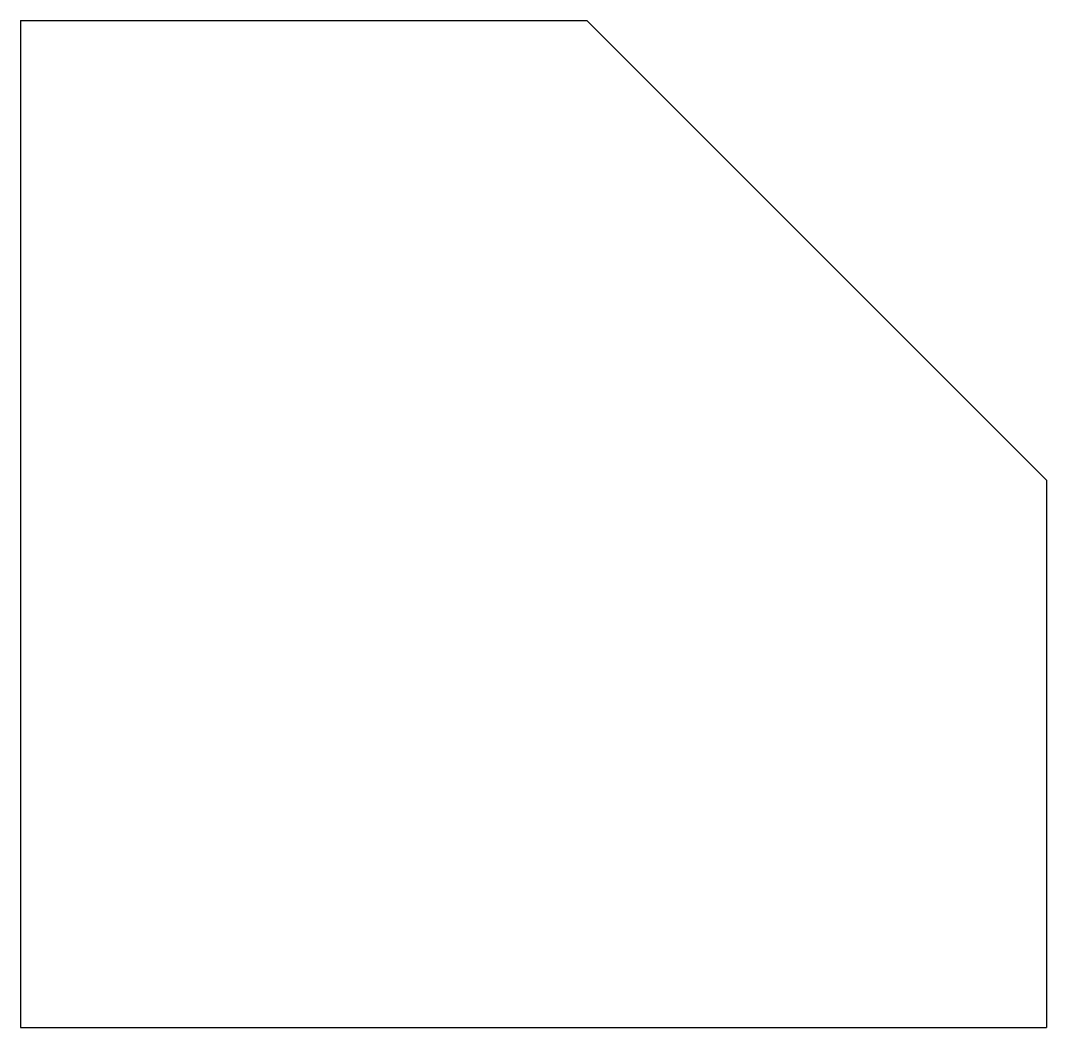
# Model space of a CAD drawing. Header units: millimetres. Extents: x -133 to 167, y -90 to 204.
import ezdxf

# ---------------------------------------------------------------- set-up
doc = ezdxf.new("R2010")
doc.units = ezdxf.units.MM

msp = doc.modelspace()

# ---------------------------------------------------------------- linework, layer by layer
at = {"color": 7, "linetype": 'Continuous'}
for p, q in [((-132.72, 203.91), (32.91, 203.91)), ((-132.72, 203.91), (-132.72, -90.46)), ((32.91, 203.91), (167.28, 69.54)), ((167.28, 69.54), (167.28, -90.46)), ((-132.72, -90.46), (167.28, -90.46))]:
    msp.add_line(p, q, dxfattribs=at)

doc.saveas('drawing.dxf')
